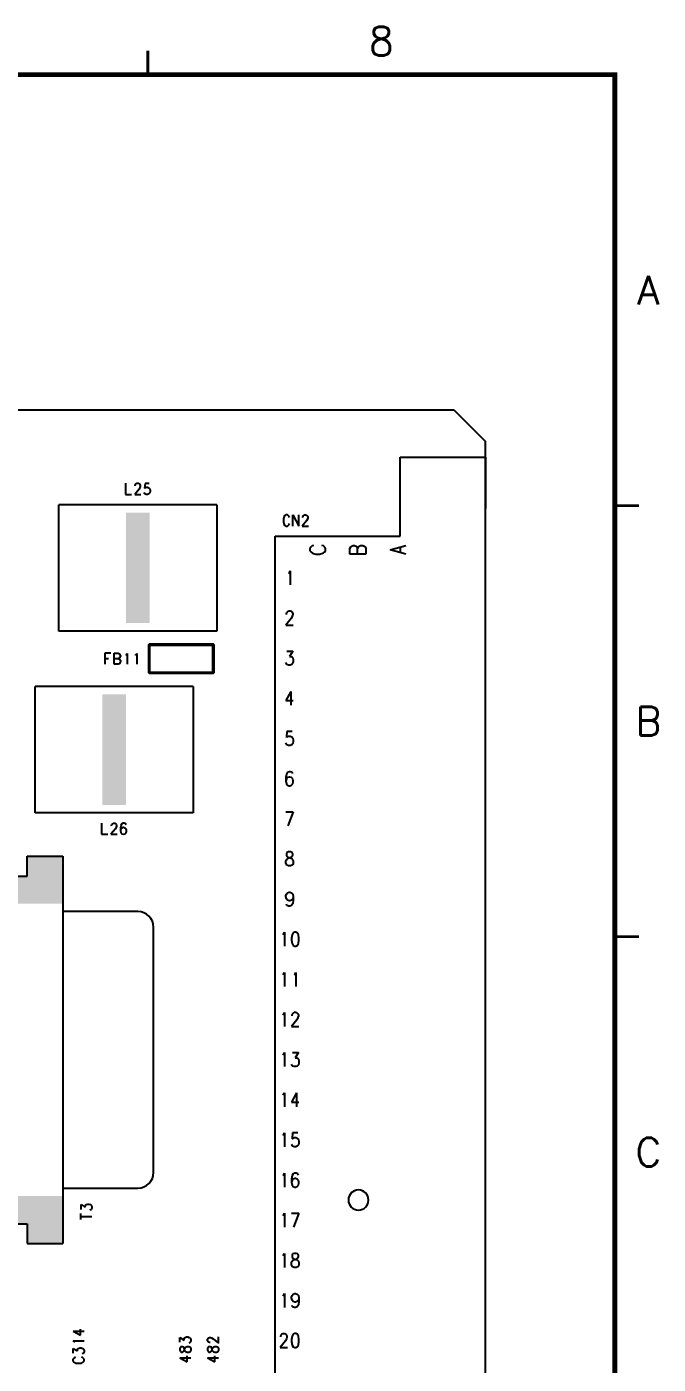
# Model space of a CAD drawing. Extents: x 295 to 953, y 10 to 290.
# Drawn here: x 820.6 to 886.5, y 150.4 to 290 of the extents above; entities that cross this region are included whole.
import ezdxf
from ezdxf.enums import TextEntityAlignment as Align

# ---------------------------------------------------------------- set-up
doc = ezdxf.new("R2010")
doc.units = 0
doc.header["$LTSCALE"] = 5
doc.header["$MEASUREMENT"] = 0
doc.layers.get('0').update_dxf_attribs({"linetype": 'CONTINUOUS', "lineweight": 25})
for name, color, linetype in [('13_C-SILK_GBR', 7, 'CONTINUOUS'), ('문자', 4, 'CONTINUOUS'), ('테두리', 3, 'CONTINUOUS')]:
    doc.layers.add(name, color=color, linetype=linetype)
doc.styles.get("Standard").update_dxf_attribs({"font": 'simplex.shx'})

# ---------------------------------------------------------------- blocks, each defined once
blk = doc.blocks.new('C')
at = {"layer": '테두리'}
blk.add_line((405, 285), (405, 15), dxfattribs=at)
for points, const_width in [([(356.25, 287.5), (356.25, 285)], 0.3), ([(15, 285), (15, 15), (405, 15), (405, 285), (15, 285)], 0.5), ([(407.5, 240), (405, 240)], 0.3), ([(407.5, 195), (405, 195)], 0.3)]:
    blk.add_lwpolyline(points, dxfattribs=dict(at, const_width=const_width))
at = {"layer": '문자'}
for s, p in [('8', (380.62, 288.5)), ('A', (408.5, 262.5)), ('B', (408.5, 217.5)), ('C', (408.5, 172.5))]:
    blk.add_text(s, height=3, dxfattribs=at).set_placement(p, align=Align.MIDDLE)

msp = doc.modelspace()

# ---------------------------------------------------------------- linework, layer by layer
at = {"layer": '13_C-SILK_GBR'}
for p, q in [((505.48, 250), (865.18, 250)), ((865.18, 250), (868.48, 246.7)), ((868.48, 88.3), (868.48, 246.7)), ((859.57, 245.05), (868.48, 245.05)), ((859.57, 236.8), (859.57, 245.05)), ((868.48, 245.05), (868.48, 239.69)), ((830.88, 242.33), (830.88, 241.17)), ((832.31, 241.72), (831.86, 241.17)), ((831.9, 242.1), (831.95, 242.21)), ((831.9, 242.05), (831.9, 242.1)), ((831.95, 242.21), (831.99, 242.26)), ((831.99, 242.26), (832.08, 242.33)), ((832.08, 242.33), (832.27, 242.33)), ((832.27, 242.33), (832.36, 242.26)), ((832.4, 241.89), (832.31, 241.72)), ((832.36, 242.26), (832.4, 242.21)), ((832.4, 242.21), (832.44, 242.1)), ((832.44, 241.99), (832.4, 241.89)), ((832.44, 242.1), (832.44, 241.99)), ((832.93, 242.31), (832.89, 241.82)), ((832.89, 241.82), (832.93, 241.87)), ((833.38, 242.31), (832.93, 242.31)), ((832.93, 241.87), (833.06, 241.92)), ((833.06, 241.92), (833.2, 241.92)), ((833.2, 241.92), (833.34, 241.87)), ((833.34, 241.87), (833.43, 241.77)), ((833.43, 241.77), (833.48, 241.61)), ((833.48, 241.61), (833.48, 241.49)), ((830.88, 241.17), (831.51, 241.17)), ((831.86, 241.17), (832.5, 241.17)), ((832.89, 241.28), (832.84, 241.38)), ((832.93, 241.23), (832.89, 241.28)), ((833.06, 241.17), (832.93, 241.23)), ((833.2, 241.17), (833.06, 241.17)), ((833.34, 241.23), (833.2, 241.17)), ((833.43, 241.33), (833.34, 241.23)), ((833.48, 241.49), (833.43, 241.33)), ((840.43, 240.1), (823.93, 240.1)), ((823.93, 226.9), (823.93, 240.1)), ((840.43, 240.1), (840.43, 226.9)), ((847.46, 238.85), (847.42, 238.75)), ((847.54, 238.96), (847.46, 238.85)), ((847.62, 239.03), (847.54, 238.96)), ((847.8, 239.03), (847.62, 239.03)), ((847.88, 238.96), (847.8, 239.03)), ((847.97, 238.85), (847.88, 238.96)), ((848.01, 238.75), (847.97, 238.85)), ((848.36, 237.87), (848.36, 239.03)), ((848.36, 239.03), (849, 237.87)), ((849, 237.87), (849, 239.03)), ((849.39, 238.8), (849.43, 238.91)), ((849.39, 238.75), (849.39, 238.8)), ((849.43, 238.91), (849.47, 238.96)), ((849.47, 238.96), (849.56, 239.03)), ((849.56, 239.03), (849.75, 239.03)), ((849.75, 239.03), (849.84, 238.96)), ((849.84, 238.96), (849.88, 238.91)), ((849.88, 238.91), (849.93, 238.8)), ((849.93, 238.8), (849.93, 238.69)), ((847.42, 238.75), (847.38, 238.59)), ((847.38, 238.59), (847.38, 238.31)), ((847.38, 238.31), (847.42, 238.15)), ((847.42, 238.15), (847.46, 238.03)), ((847.46, 238.03), (847.54, 237.93)), ((847.54, 237.93), (847.62, 237.87)), ((847.62, 237.87), (847.8, 237.87)), ((847.8, 237.87), (847.88, 237.93)), ((847.88, 237.93), (847.97, 238.03)), ((847.97, 238.03), (848.01, 238.15)), ((849.79, 238.42), (849.34, 237.87)), ((849.34, 237.87), (849.98, 237.87)), ((849.88, 238.59), (849.79, 238.42)), ((849.93, 238.69), (849.88, 238.59)), ((846.53, 236.8), (859.57, 236.8)), ((846.53, 98.2), (846.53, 236.8)), ((850.23, 235.66), (850.13, 235.54)), ((850.13, 235.54), (850.13, 235.29)), ((850.13, 235.29), (850.23, 235.17)), ((850.38, 235.79), (850.23, 235.66)), ((850.23, 235.17), (850.38, 235.06)), ((850.53, 235.85), (850.38, 235.79)), ((850.38, 235.06), (850.53, 234.99)), ((850.53, 234.99), (850.75, 234.94)), ((850.75, 234.94), (851.15, 234.94)), ((851.15, 234.94), (851.38, 234.99)), ((851.56, 235.79), (851.38, 235.85)), ((851.38, 234.99), (851.56, 235.06)), ((851.71, 235.66), (851.56, 235.79)), ((851.56, 235.06), (851.71, 235.17)), ((851.78, 235.54), (851.71, 235.66)), ((851.71, 235.17), (851.78, 235.29)), ((851.78, 235.29), (851.78, 235.54)), ((854.32, 235.52), (854.42, 235.71)), ((854.32, 234.94), (854.32, 235.52)), ((855.97, 234.94), (854.32, 234.94)), ((854.42, 235.71), (854.5, 235.78)), ((854.5, 235.78), (854.65, 235.85)), ((854.65, 235.85), (854.8, 235.85)), ((854.8, 235.85), (854.95, 235.78)), ((854.95, 235.78), (855.04, 235.71)), ((855.04, 235.71), (855.12, 235.52)), ((855.12, 235.52), (855.2, 235.71)), ((855.12, 234.94), (855.12, 235.52)), ((855.2, 235.71), (855.27, 235.78)), ((855.27, 235.78), (855.42, 235.85)), ((855.42, 235.85), (855.67, 235.85)), ((855.67, 235.85), (855.82, 235.78)), ((855.82, 235.78), (855.9, 235.71)), ((855.9, 235.71), (855.97, 235.52)), ((855.97, 235.52), (855.97, 234.94)), ((858.51, 235.38), (860.16, 235.85)), ((860.16, 234.94), (858.51, 235.38)), ((859.61, 235.1), (859.61, 235.68)), ((847.94, 232.91), (848, 232.98)), ((848, 232.98), (848.09, 233.18)), ((848.09, 233.18), (848.09, 231.72)), ((848.18, 228.22), (847.63, 227.53)), ((847.69, 228.72), (847.74, 228.86)), ((847.69, 228.65), (847.69, 228.72)), ((847.74, 228.86), (847.8, 228.92)), ((847.8, 228.92), (847.91, 229.01)), ((847.91, 229.01), (848.13, 229.01)), ((848.13, 229.01), (848.24, 228.92)), ((848.29, 228.45), (848.18, 228.22)), ((848.24, 228.92), (848.29, 228.86)), ((848.29, 228.86), (848.35, 228.72)), ((848.35, 228.58), (848.29, 228.45)), ((848.35, 228.72), (848.35, 228.58)), ((840.43, 226.9), (823.93, 226.9)), ((847.63, 227.53), (848.41, 227.53)), ((833.35, 225.52), (833.32, 225.5)), ((833.32, 225.5), (833.35, 225.52)), ((833.32, 225.5), (833.32, 225.46)), ((833.32, 225.48), (833.32, 225.5)), ((833.32, 222.55), (833.32, 225.48)), ((833.32, 225.46), (833.35, 225.43)), ((833.36, 225.52), (833.35, 225.52)), ((833.35, 225.52), (833.38, 225.52)), ((840.07, 225.52), (833.36, 225.52)), ((833.36, 225.43), (840.07, 225.43)), ((833.38, 225.52), (833.41, 225.5)), ((833.41, 225.48), (833.41, 222.55)), ((840.02, 225.5), (840.05, 225.52)), ((840.02, 225.48), (840.02, 225.5)), ((840.02, 222.55), (840.02, 225.48)), ((840.05, 225.52), (840.08, 225.52)), ((840.07, 225.43), (840.08, 225.43)), ((840.08, 225.52), (840.11, 225.5)), ((840.11, 225.5), (840.08, 225.52)), ((840.08, 225.43), (840.11, 225.46)), ((840.11, 225.46), (840.11, 225.5)), ((840.11, 225.48), (840.11, 222.55)), ((829.37, 224.59), (828.74, 224.59)), ((828.74, 224.59), (828.74, 223.44)), ((828.74, 224.03), (829.13, 224.03)), ((829.72, 223.44), (829.72, 224.59)), ((829.72, 224.59), (830.13, 224.59)), ((829.72, 224.03), (830.13, 224.03)), ((830.13, 224.59), (830.26, 224.52)), ((830.26, 224.08), (830.13, 224.03)), ((830.13, 224.03), (830.26, 223.98)), ((830.26, 223.49), (830.13, 223.44)), ((830.26, 224.52), (830.3, 224.47)), ((830.3, 224.15), (830.26, 224.08)), ((830.26, 223.98), (830.3, 223.93)), ((830.3, 223.54), (830.26, 223.49)), ((830.3, 224.47), (830.36, 224.36)), ((830.36, 224.26), (830.3, 224.15)), ((830.3, 223.93), (830.36, 223.82)), ((830.36, 223.64), (830.3, 223.54)), ((830.36, 224.36), (830.36, 224.26)), ((830.36, 223.82), (830.36, 223.64)), ((830.95, 224.36), (831, 224.42)), ((831, 224.42), (831.08, 224.57)), ((831.08, 224.57), (831.08, 223.44)), ((831.93, 224.36), (831.98, 224.42)), ((831.98, 224.42), (832.06, 224.57)), ((832.06, 224.57), (832.06, 223.44)), ((847.69, 223.47), (847.63, 223.61)), ((847.74, 223.4), (847.69, 223.47)), ((847.74, 224.8), (848.35, 224.8)), ((848.35, 224.8), (848.01, 224.24)), ((848.01, 224.24), (848.18, 224.24)), ((848.18, 224.24), (848.29, 224.17)), ((848.35, 223.54), (848.24, 223.4)), ((848.29, 224.17), (848.35, 224.1)), ((848.35, 224.1), (848.41, 223.9)), ((848.41, 223.74), (848.35, 223.54)), ((848.41, 223.9), (848.41, 223.74)), ((830.13, 223.44), (829.72, 223.44)), ((833.35, 222.59), (833.32, 222.56)), ((833.32, 222.56), (833.32, 222.53)), ((833.35, 222.5), (833.32, 222.53)), ((833.32, 222.53), (833.35, 222.5)), ((833.36, 222.59), (833.35, 222.59)), ((833.38, 222.5), (833.35, 222.5)), ((840.07, 222.59), (833.36, 222.59)), ((833.36, 222.5), (840.07, 222.5)), ((833.41, 222.53), (833.38, 222.5)), ((833.41, 222.55), (833.41, 222.53)), ((840.05, 222.5), (840.02, 222.53)), ((840.08, 222.5), (840.05, 222.5)), ((840.07, 222.5), (840.08, 222.5)), ((840.11, 222.56), (840.08, 222.59)), ((840.11, 222.53), (840.08, 222.5)), ((840.08, 222.5), (840.11, 222.53)), ((840.11, 222.53), (840.11, 222.56)), ((840.11, 222.55), (840.11, 222.53)), ((847.91, 223.34), (847.74, 223.4)), ((848.08, 223.34), (847.91, 223.34)), ((848.24, 223.4), (848.08, 223.34)), ((837.95, 221.13), (821.45, 221.13)), ((821.45, 207.93), (821.45, 221.13)), ((837.95, 221.13), (837.95, 207.93)), ((848.14, 220.61), (847.63, 219.64)), ((847.63, 219.64), (848.41, 219.64)), ((848.14, 220.61), (848.14, 219.15)), ((847.69, 215.09), (847.63, 215.22)), ((847.74, 216.42), (847.69, 215.79)), ((847.69, 215.79), (847.74, 215.85)), ((847.74, 215.02), (847.69, 215.09)), ((848.29, 216.42), (847.74, 216.42)), ((847.74, 215.85), (847.91, 215.92)), ((847.91, 215.92), (848.07, 215.92)), ((848.07, 215.92), (848.24, 215.85)), ((848.24, 215.85), (848.35, 215.72)), ((848.35, 215.16), (848.24, 215.02)), ((848.35, 215.72), (848.41, 215.52)), ((848.41, 215.36), (848.35, 215.16)), ((848.41, 215.52), (848.41, 215.36)), ((847.91, 214.95), (847.74, 215.02)), ((848.07, 214.95), (847.91, 214.95)), ((848.24, 215.02), (848.07, 214.95)), ((847.69, 211.96), (847.63, 211.6)), ((847.63, 211.6), (847.63, 211.26)), ((847.69, 211.46), (847.63, 211.26)), ((847.63, 211.26), (847.69, 210.97)), ((847.81, 212.16), (847.69, 211.96)), ((847.81, 211.6), (847.69, 211.46)), ((847.69, 210.97), (847.81, 210.83)), ((847.99, 212.22), (847.81, 212.16)), ((847.99, 211.66), (847.81, 211.6)), ((848.11, 212.22), (847.99, 212.22)), ((848.04, 211.66), (847.99, 211.66)), ((848.22, 211.6), (848.04, 211.66)), ((848.28, 212.16), (848.11, 212.22)), ((848.35, 211.46), (848.22, 211.6)), ((848.22, 210.83), (848.35, 210.97)), ((848.35, 212.02), (848.28, 212.16)), ((848.41, 211.26), (848.35, 211.46)), ((848.35, 210.97), (848.41, 211.17)), ((848.41, 211.17), (848.41, 211.26)), ((847.81, 210.83), (847.99, 210.76)), ((847.99, 210.76), (848.04, 210.76)), ((848.04, 210.76), (848.22, 210.83)), ((837.95, 207.93), (821.45, 207.93)), ((828.4, 206.85), (828.4, 205.7)), ((829.43, 206.62), (829.47, 206.73)), ((829.47, 206.73), (829.52, 206.78)), ((829.52, 206.78), (829.61, 206.85)), ((829.61, 206.85), (829.79, 206.85)), ((829.79, 206.85), (829.88, 206.78)), ((829.88, 206.78), (829.93, 206.73)), ((829.93, 206.73), (829.97, 206.62)), ((830.51, 206.78), (830.41, 206.62)), ((830.66, 206.83), (830.51, 206.78)), ((830.76, 206.83), (830.66, 206.83)), ((830.9, 206.78), (830.76, 206.83)), ((830.95, 206.68), (830.9, 206.78)), ((847.63, 208.03), (848.41, 208.03)), ((848.41, 208.03), (847.85, 206.57)), ((828.4, 205.7), (829.04, 205.7)), ((829.84, 206.24), (829.38, 205.7)), ((829.38, 205.7), (830.02, 205.7)), ((829.43, 206.57), (829.43, 206.62)), ((829.93, 206.42), (829.84, 206.24)), ((829.97, 206.52), (829.93, 206.42)), ((829.97, 206.62), (829.97, 206.52)), ((830.41, 206.62), (830.37, 206.34)), ((830.37, 206.34), (830.37, 206.08)), ((830.41, 206.24), (830.37, 206.08)), ((830.37, 206.08), (830.41, 205.85)), ((830.51, 206.34), (830.41, 206.24)), ((830.41, 205.85), (830.51, 205.75)), ((830.66, 206.4), (830.51, 206.34)), ((830.51, 205.75), (830.66, 205.7)), ((830.7, 206.4), (830.66, 206.4)), ((830.66, 205.7), (830.7, 205.7)), ((830.85, 206.34), (830.7, 206.4)), ((830.7, 205.7), (830.85, 205.75)), ((830.95, 206.24), (830.85, 206.34)), ((830.85, 205.75), (830.95, 205.85)), ((831, 206.08), (830.95, 206.24)), ((830.95, 205.85), (831, 206.01)), ((831, 206.01), (831, 206.08)), ((820.63, 203.39), (824.34, 203.39)), ((820.63, 201.33), (820.63, 203.39)), ((824.34, 203.39), (824.34, 162.96)), ((847.63, 202.88), (847.69, 203.01)), ((847.63, 202.65), (847.63, 202.88)), ((847.69, 202.52), (847.63, 202.65)), ((847.74, 203.78), (847.69, 203.64)), ((847.69, 203.64), (847.69, 203.51)), ((847.69, 203.51), (847.74, 203.35)), ((847.69, 203.01), (847.8, 203.15)), ((847.74, 202.45), (847.69, 202.52)), ((847.91, 203.84), (847.74, 203.78)), ((847.74, 203.35), (847.85, 203.28)), ((847.8, 203.15), (847.96, 203.21)), ((847.85, 203.28), (848.08, 203.21)), ((848.13, 203.84), (847.91, 203.84)), ((847.96, 203.21), (848.18, 203.28)), ((848.08, 203.21), (848.24, 203.15)), ((848.29, 203.78), (848.13, 203.84)), ((848.18, 203.28), (848.29, 203.35)), ((848.24, 203.15), (848.35, 203.01)), ((848.35, 203.64), (848.29, 203.78)), ((848.29, 203.35), (848.35, 203.51)), ((848.35, 202.52), (848.29, 202.45)), ((848.35, 203.51), (848.35, 203.64)), ((848.35, 203.01), (848.41, 202.88)), ((848.41, 202.65), (848.35, 202.52)), ((848.41, 202.88), (848.41, 202.65)), ((814.03, 201.33), (820.63, 201.33)), ((847.91, 202.38), (847.74, 202.45)), ((848.13, 202.38), (847.91, 202.38)), ((848.29, 202.45), (848.13, 202.38)), ((847.63, 199.25), (847.69, 199.45)), ((847.63, 199.18), (847.63, 199.25)), ((847.69, 198.96), (847.63, 199.18)), ((847.69, 199.45), (847.81, 199.58)), ((847.81, 198.82), (847.69, 198.96)), ((847.75, 198.26), (847.69, 198.39)), ((847.81, 199.58), (847.99, 199.65)), ((847.99, 198.75), (847.81, 198.82)), ((847.99, 199.65), (848.04, 199.65)), ((848.04, 198.75), (847.99, 198.75)), ((848.04, 199.65), (848.23, 199.58)), ((848.23, 198.82), (848.04, 198.75)), ((848.23, 199.58), (848.35, 199.45)), ((848.35, 198.96), (848.23, 198.82)), ((848.35, 198.46), (848.23, 198.26)), ((848.35, 199.45), (848.41, 199.18)), ((848.41, 199.18), (848.35, 198.96)), ((848.41, 198.82), (848.35, 198.46)), ((848.41, 199.18), (848.41, 198.82)), ((832.18, 197.61), (824.34, 197.61)), ((847.93, 198.19), (847.75, 198.26)), ((848.04, 198.19), (847.93, 198.19)), ((848.23, 198.26), (848.04, 198.19)), ((833.83, 170.39), (833.83, 195.96)), ((847.34, 195.19), (847.4, 195.26)), ((847.4, 195.26), (847.5, 195.46)), ((847.5, 195.46), (847.5, 194)), ((848.28, 195.19), (848.23, 194.83)), ((848.23, 194.83), (848.23, 194.63)), ((848.23, 194.63), (848.28, 194.27)), ((848.39, 195.39), (848.28, 195.19)), ((848.28, 194.27), (848.39, 194.07)), ((848.56, 195.46), (848.39, 195.39)), ((848.67, 195.46), (848.56, 195.46)), ((848.83, 195.39), (848.67, 195.46)), ((848.94, 195.19), (848.83, 195.39)), ((848.83, 194.07), (848.94, 194.27)), ((849, 194.83), (848.94, 195.19)), ((848.94, 194.27), (849, 194.63)), ((849, 194.63), (849, 194.83)), ((848.39, 194.07), (848.56, 194)), ((848.56, 194), (848.67, 194)), ((848.67, 194), (848.83, 194.07)), ((847.34, 191), (847.4, 191.07)), ((847.4, 191.07), (847.5, 191.27)), ((847.5, 191.27), (847.5, 189.81)), ((848.53, 191), (848.59, 191.07)), ((848.59, 191.07), (848.68, 191.27)), ((848.68, 191.27), (848.68, 189.81)), ((847.34, 186.81), (847.4, 186.88)), ((847.4, 186.88), (847.5, 187.08)), ((847.5, 187.08), (847.5, 185.62)), ((848.78, 186.31), (848.23, 185.62)), ((848.28, 186.81), (848.34, 186.95)), ((848.28, 186.74), (848.28, 186.81)), ((848.34, 186.95), (848.39, 187.01)), ((848.39, 187.01), (848.5, 187.1)), ((848.5, 187.1), (848.72, 187.1)), ((848.72, 187.1), (848.83, 187.01)), ((848.89, 186.54), (848.78, 186.31)), ((848.83, 187.01), (848.89, 186.95)), ((848.89, 186.95), (848.94, 186.81)), ((848.94, 186.67), (848.89, 186.54)), ((848.94, 186.81), (848.94, 186.67)), ((848.23, 185.62), (849, 185.62)), ((847.34, 182.62), (847.4, 182.69)), ((847.4, 182.69), (847.5, 182.89)), ((847.5, 182.89), (847.5, 181.43)), ((848.28, 181.56), (848.23, 181.7)), ((848.34, 181.49), (848.28, 181.56)), ((848.34, 182.89), (848.94, 182.89)), ((848.94, 182.89), (848.61, 182.33)), ((848.61, 182.33), (848.78, 182.33)), ((848.78, 182.33), (848.89, 182.26)), ((848.94, 181.63), (848.83, 181.49)), ((848.89, 182.26), (848.94, 182.19)), ((848.94, 182.19), (849, 181.99)), ((849, 181.83), (848.94, 181.63)), ((849, 181.99), (849, 181.83)), ((848.5, 181.43), (848.34, 181.49)), ((848.67, 181.43), (848.5, 181.43)), ((848.83, 181.49), (848.67, 181.43)), ((847.34, 178.43), (847.4, 178.5)), ((847.4, 178.5), (847.5, 178.7)), ((847.5, 178.7), (847.5, 177.24)), ((848.74, 178.7), (848.23, 177.73)), ((848.23, 177.73), (849, 177.73)), ((848.74, 178.7), (848.74, 177.24)), ((847.34, 174.24), (847.4, 174.3)), ((847.4, 174.3), (847.5, 174.51)), ((847.5, 174.51), (847.5, 173.04)), ((848.28, 173.18), (848.23, 173.31)), ((848.34, 174.51), (848.28, 173.88)), ((848.28, 173.88), (848.34, 173.94)), ((848.34, 173.11), (848.28, 173.18)), ((848.89, 174.51), (848.34, 174.51)), ((848.34, 173.94), (848.5, 174.01)), ((848.5, 174.01), (848.66, 174.01)), ((848.66, 174.01), (848.83, 173.94)), ((848.83, 173.94), (848.94, 173.81)), ((848.94, 173.25), (848.83, 173.11)), ((848.94, 173.81), (849, 173.61)), ((849, 173.45), (848.94, 173.25)), ((849, 173.61), (849, 173.45)), ((848.5, 173.04), (848.34, 173.11)), ((848.66, 173.04), (848.5, 173.04)), ((848.83, 173.11), (848.66, 173.04)), ((847.34, 170.05), (847.4, 170.11)), ((847.4, 170.11), (847.5, 170.31)), ((847.5, 170.31), (847.5, 168.85)), ((848.28, 170.05), (848.23, 169.69)), ((848.23, 169.69), (848.23, 169.35)), ((848.28, 169.55), (848.23, 169.35)), ((848.23, 169.35), (848.28, 169.06)), ((848.41, 170.25), (848.28, 170.05)), ((848.41, 169.69), (848.28, 169.55)), ((848.28, 169.06), (848.41, 168.92)), ((848.58, 170.31), (848.41, 170.25)), ((848.58, 169.75), (848.41, 169.69)), ((848.7, 170.31), (848.58, 170.31)), ((848.64, 169.75), (848.58, 169.75)), ((848.82, 169.69), (848.64, 169.75)), ((848.88, 170.25), (848.7, 170.31)), ((848.94, 169.55), (848.82, 169.69)), ((848.82, 168.92), (848.94, 169.06)), ((848.94, 170.11), (848.88, 170.25)), ((849, 169.35), (848.94, 169.55)), ((848.94, 169.06), (849, 169.26)), ((849, 169.26), (849, 169.35)), ((824.34, 168.74), (832.18, 168.74)), ((848.41, 168.92), (848.58, 168.85)), ((848.58, 168.85), (848.64, 168.85)), ((848.64, 168.85), (848.82, 168.92)), ((826.26, 166.52), (826.26, 167.02)), ((826.26, 167.02), (826.69, 166.75)), ((826.69, 166.89), (826.75, 166.98)), ((826.69, 166.75), (826.69, 166.89)), ((826.75, 166.98), (826.8, 167.02)), ((826.8, 167.02), (826.96, 167.07)), ((826.96, 167.07), (827.08, 167.07)), ((827.08, 167.07), (827.24, 167.02)), ((827.29, 166.48), (827.18, 166.43)), ((827.24, 167.02), (827.34, 166.93)), ((827.34, 166.52), (827.29, 166.48)), ((827.34, 166.93), (827.39, 166.8)), ((827.39, 166.66), (827.34, 166.52)), ((827.39, 166.8), (827.39, 166.66)), ((814.03, 165.02), (820.63, 165.02)), ((820.63, 165.02), (820.63, 162.96)), ((826.24, 165.45), (826.24, 166.09)), ((826.24, 165.77), (827.39, 165.77)), ((847.34, 165.85), (847.4, 165.92)), ((847.4, 165.92), (847.5, 166.12)), ((847.5, 166.12), (847.5, 164.66)), ((848.23, 166.12), (849, 166.12)), ((849, 166.12), (848.44, 164.66)), ((820.63, 162.96), (824.34, 162.96)), ((847.34, 161.66), (847.4, 161.73)), ((847.4, 161.73), (847.5, 161.93)), ((847.5, 161.93), (847.5, 160.47)), ((848.23, 160.97), (848.28, 161.1)), ((848.23, 160.74), (848.23, 160.97)), ((848.28, 160.61), (848.23, 160.74)), ((848.34, 161.87), (848.28, 161.73)), ((848.28, 161.73), (848.28, 161.6)), ((848.28, 161.6), (848.34, 161.44)), ((848.28, 161.1), (848.39, 161.24)), ((848.34, 160.54), (848.28, 160.61)), ((848.5, 161.93), (848.34, 161.87)), ((848.34, 161.44), (848.44, 161.37)), ((848.39, 161.24), (848.55, 161.3)), ((848.44, 161.37), (848.67, 161.3)), ((848.72, 161.93), (848.5, 161.93)), ((848.55, 161.3), (848.78, 161.37)), ((848.67, 161.3), (848.83, 161.24)), ((848.89, 161.87), (848.72, 161.93)), ((848.78, 161.37), (848.89, 161.44)), ((848.83, 161.24), (848.94, 161.1)), ((848.94, 161.73), (848.89, 161.87)), ((848.89, 161.44), (848.94, 161.6)), ((848.94, 160.61), (848.89, 160.54)), ((848.94, 161.6), (848.94, 161.73)), ((848.94, 161.1), (849, 160.97)), ((849, 160.74), (848.94, 160.61)), ((849, 160.97), (849, 160.74)), ((848.5, 160.47), (848.34, 160.54)), ((848.72, 160.47), (848.5, 160.47)), ((848.89, 160.54), (848.72, 160.47)), ((847.34, 157.47), (847.4, 157.54)), ((847.4, 157.54), (847.5, 157.74)), ((847.5, 157.74), (847.5, 156.28)), ((848.23, 157.34), (848.28, 157.54)), ((848.23, 157.27), (848.23, 157.34)), ((848.28, 157.05), (848.23, 157.27)), ((848.28, 157.54), (848.41, 157.67)), ((848.41, 156.91), (848.28, 157.05)), ((848.34, 156.35), (848.28, 156.48)), ((848.41, 157.67), (848.58, 157.74)), ((848.58, 156.84), (848.41, 156.91)), ((848.58, 157.74), (848.64, 157.74)), ((848.64, 156.84), (848.58, 156.84)), ((848.64, 157.74), (848.82, 157.67)), ((848.82, 156.91), (848.64, 156.84)), ((848.82, 157.67), (848.94, 157.54)), ((848.94, 157.05), (848.82, 156.91)), ((848.94, 156.55), (848.82, 156.35)), ((848.94, 157.54), (849, 157.27)), ((849, 157.27), (848.94, 157.05)), ((849, 156.91), (848.94, 156.55)), ((849, 157.27), (849, 156.91)), ((848.52, 156.28), (848.34, 156.35)), ((848.64, 156.28), (848.52, 156.28)), ((848.82, 156.35), (848.64, 156.28)), ((825.43, 153.81), (826.18, 153.39)), ((825.43, 153.81), (826.57, 153.81)), ((826.18, 153.39), (826.18, 154.03)), ((825.59, 152.71), (825.43, 152.79)), ((825.43, 152.79), (826.57, 152.79)), ((825.64, 152.66), (825.59, 152.71)), ((836.57, 152.65), (836.57, 153.15)), ((836.57, 153.15), (837.01, 152.88)), ((837.01, 153.02), (837.06, 153.11)), ((837.01, 152.88), (837.01, 153.02)), ((837.06, 153.11), (837.11, 153.15)), ((837.11, 153.15), (837.27, 153.2)), ((837.22, 152.17), (837.32, 152.22)), ((837.27, 153.2), (837.39, 153.2)), ((837.32, 152.22), (837.5, 152.22)), ((837.39, 153.2), (837.55, 153.15)), ((837.6, 152.61), (837.5, 152.57)), ((837.5, 152.22), (837.6, 152.17)), ((837.55, 153.15), (837.65, 153.06)), ((837.65, 152.65), (837.6, 152.61)), ((837.65, 153.06), (837.71, 152.93)), ((837.71, 152.79), (837.65, 152.65)), ((837.71, 152.93), (837.71, 152.79)), ((839.44, 152.98), (839.51, 153.06)), ((839.44, 152.79), (839.44, 152.98)), ((839.51, 152.7), (839.44, 152.79)), ((839.51, 153.06), (839.56, 153.11)), ((839.56, 152.65), (839.51, 152.7)), ((839.56, 153.11), (839.67, 153.15)), ((839.67, 152.61), (839.56, 152.65)), ((839.67, 153.15), (839.77, 153.15)), ((839.72, 152.61), (839.67, 152.61)), ((839.77, 153.15), (839.87, 153.11)), ((839.87, 153.11), (840.05, 153.02)), ((840.05, 153.02), (840.59, 152.57)), ((840.1, 152.17), (840.21, 152.22)), ((840.21, 152.22), (840.38, 152.22)), ((840.38, 152.22), (840.49, 152.17)), ((840.59, 152.57), (840.59, 153.2)), ((847.59, 152.79), (847.04, 152.09)), ((847.1, 153.28), (847.15, 153.42)), ((847.1, 153.21), (847.1, 153.28)), ((847.15, 153.42), (847.2, 153.48)), ((847.2, 153.48), (847.31, 153.57)), ((847.31, 153.57), (847.54, 153.57)), ((847.54, 153.57), (847.64, 153.48)), ((847.7, 153.01), (847.59, 152.79)), ((847.64, 153.48), (847.7, 153.42)), ((847.7, 153.42), (847.75, 153.28)), ((847.75, 153.15), (847.7, 153.01)), ((847.75, 153.28), (847.75, 153.15)), ((848.28, 153.28), (848.23, 152.92)), ((848.23, 152.92), (848.23, 152.72)), ((848.23, 152.72), (848.28, 152.36)), ((848.39, 153.48), (848.28, 153.28)), ((848.28, 152.36), (848.39, 152.16)), ((848.56, 153.55), (848.39, 153.48)), ((848.67, 153.55), (848.56, 153.55)), ((848.83, 153.48), (848.67, 153.55)), ((848.94, 153.28), (848.83, 153.48)), ((848.83, 152.16), (848.94, 152.36)), ((849, 152.92), (848.94, 153.28)), ((848.94, 152.36), (849, 152.72)), ((849, 152.72), (849, 152.92)), ((825.48, 150.95), (825.41, 150.87)), ((825.41, 150.87), (825.41, 150.69)), ((825.43, 151.52), (825.43, 152.01)), ((825.43, 152.01), (825.87, 151.74)), ((825.59, 151.04), (825.48, 150.95)), ((825.69, 151.08), (825.59, 151.04)), ((825.87, 151.88), (825.92, 151.97)), ((825.87, 151.74), (825.87, 151.88)), ((825.92, 151.97), (825.97, 152.01)), ((825.97, 152.01), (826.13, 152.07)), ((826.13, 152.07), (826.25, 152.07)), ((826.25, 152.07), (826.41, 152.01)), ((826.41, 151.04), (826.29, 151.08)), ((826.46, 151.47), (826.36, 151.43)), ((826.41, 152.01), (826.51, 151.93)), ((826.51, 150.95), (826.41, 151.04)), ((826.51, 151.52), (826.46, 151.47)), ((826.51, 151.93), (826.57, 151.79)), ((826.57, 151.65), (826.51, 151.52)), ((826.57, 150.87), (826.51, 150.95)), ((826.57, 151.79), (826.57, 151.65)), ((826.57, 150.69), (826.57, 150.87)), ((836.62, 152.13), (836.57, 151.99)), ((836.57, 151.99), (836.57, 151.81)), ((836.57, 151.81), (836.62, 151.67)), ((836.57, 151.02), (837.32, 150.6)), ((836.57, 151.02), (837.71, 151.02)), ((836.72, 152.17), (836.62, 152.13)), ((836.62, 151.67), (836.72, 151.63)), ((836.83, 152.17), (836.72, 152.17)), ((836.72, 151.63), (836.83, 151.63)), ((836.95, 152.13), (836.83, 152.17)), ((836.83, 151.63), (836.95, 151.67)), ((837.01, 152.04), (836.95, 152.13)), ((836.95, 151.67), (837.01, 151.76)), ((837.06, 151.85), (837.01, 152.04)), ((837.01, 151.76), (837.06, 151.95)), ((837.06, 151.95), (837.11, 152.08)), ((837.11, 151.72), (837.06, 151.85)), ((837.11, 152.08), (837.22, 152.17)), ((837.22, 151.63), (837.11, 151.72)), ((837.32, 151.58), (837.22, 151.63)), ((837.5, 151.58), (837.32, 151.58)), ((837.32, 150.6), (837.32, 151.24)), ((837.6, 151.63), (837.5, 151.58)), ((837.6, 152.17), (837.65, 152.13)), ((837.65, 151.67), (837.6, 151.63)), ((837.65, 152.13), (837.71, 151.99)), ((837.71, 151.81), (837.65, 151.67)), ((837.71, 151.99), (837.71, 151.81)), ((839.51, 152.13), (839.46, 151.99)), ((839.46, 151.99), (839.46, 151.81)), ((839.46, 151.81), (839.51, 151.67)), ((839.46, 151.02), (840.21, 150.6)), ((839.46, 151.02), (840.59, 151.02)), ((839.61, 152.17), (839.51, 152.13)), ((839.51, 151.67), (839.61, 151.63)), ((839.72, 152.17), (839.61, 152.17)), ((839.61, 151.63), (839.72, 151.63)), ((839.84, 152.13), (839.72, 152.17)), ((839.72, 151.63), (839.84, 151.67)), ((839.89, 152.04), (839.84, 152.13)), ((839.84, 151.67), (839.89, 151.76)), ((839.95, 151.85), (839.89, 152.04)), ((839.89, 151.76), (839.95, 151.95)), ((839.95, 151.95), (840, 152.08)), ((840, 151.72), (839.95, 151.85)), ((840, 152.08), (840.1, 152.17)), ((840.1, 151.63), (840, 151.72)), ((840.21, 151.58), (840.1, 151.63)), ((840.38, 151.58), (840.21, 151.58)), ((840.21, 150.6), (840.21, 151.24)), ((840.49, 151.63), (840.38, 151.58)), ((840.49, 152.17), (840.54, 152.13)), ((840.54, 151.67), (840.49, 151.63)), ((840.54, 152.13), (840.59, 151.99)), ((840.59, 151.81), (840.54, 151.67)), ((840.59, 151.99), (840.59, 151.81)), ((847.04, 152.09), (847.81, 152.09)), ((848.39, 152.16), (848.56, 152.09)), ((848.56, 152.09), (848.67, 152.09)), ((848.67, 152.09), (848.83, 152.16)), ((825.41, 150.69), (825.48, 150.61)), ((825.48, 150.61), (825.59, 150.53)), ((825.59, 150.53), (825.69, 150.48)), ((825.69, 150.48), (825.85, 150.45)), ((825.85, 150.45), (826.13, 150.45)), ((826.13, 150.45), (826.29, 150.48)), ((826.29, 150.48), (826.41, 150.53)), ((826.41, 150.53), (826.51, 150.61)), ((826.51, 150.61), (826.57, 150.69))]:
    msp.add_line(p, q, dxfattribs=at)
for centre, radius, start, end in [((832.18, 195.96), 1.65, 360, 90), ((832.18, 170.39), 1.65, 270, 0), ((855.21, 167.5), 1.05, 0, 180), ((855.21, 167.5), 1.05, 180, 0)]:
    msp.add_arc(centre, radius, start, end, dxfattribs=at)
for points in [[(830.94, 239.27), (830.94, 239.27), (833.42, 239.27), (830.94, 239.27)], [(830.94, 227.73), (830.94, 239.27), (833.42, 227.73), (833.42, 239.27)], [(828.47, 208.75), (828.47, 220.3), (830.94, 208.75), (830.94, 220.3)], [(828.47, 220.3), (828.47, 220.3), (830.94, 220.3), (828.47, 220.3)], [(820.63, 201.33), (820.63, 203.39), (824.34, 201.33), (824.34, 203.39)], [(820.63, 203.39), (820.63, 203.39), (824.34, 203.39), (820.63, 203.39)], [(810.32, 198.44), (810.32, 201.33), (824.34, 198.44), (824.34, 201.33)], [(810.32, 165.02), (810.32, 167.91), (824.34, 165.02), (824.34, 167.91)], [(810.32, 167.91), (810.32, 167.91), (824.34, 167.91), (810.32, 167.91)], [(810.32, 165.02), (810.32, 165.02), (814.03, 165.02), (820.63, 165.02)], [(820.63, 162.96), (820.63, 165.02), (824.34, 162.96), (824.34, 165.02)]]:
    msp.add_solid(points, dxfattribs=at)

# ---------------------------------------------------------------- block references
msp.add_blockref('C', (476.98, 0))

doc.saveas('drawing.dxf')
